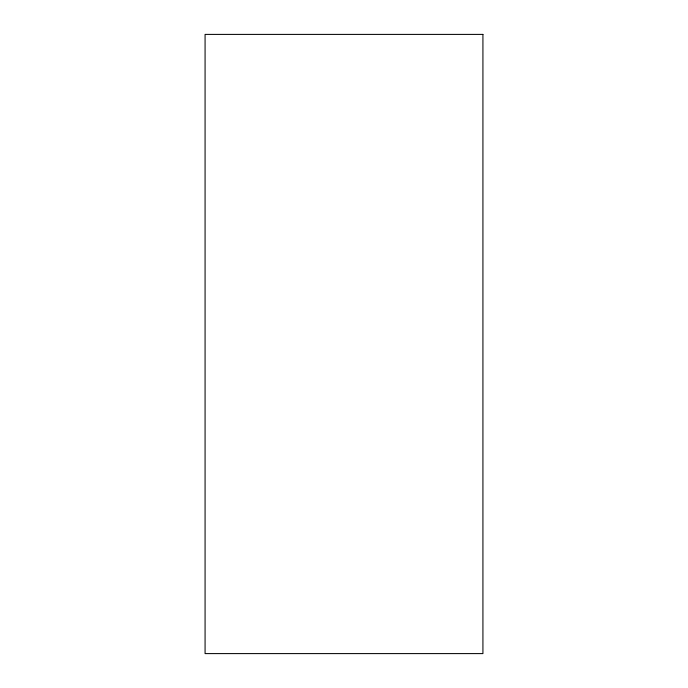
<?xml version="1.0" encoding="UTF-8"?>
<svg xmlns="http://www.w3.org/2000/svg" width="688" height="688" viewBox="0 0 688 688"><rect width="100%" height="100%" fill="white"/><g stroke="black" fill="none" stroke-linecap="round" stroke-linejoin="round"><path stroke-width="1.03" d="M482.924 34.4L205.076 34.4L205.076 653.6L482.924 653.6L482.924 34.4"/></g></svg>
